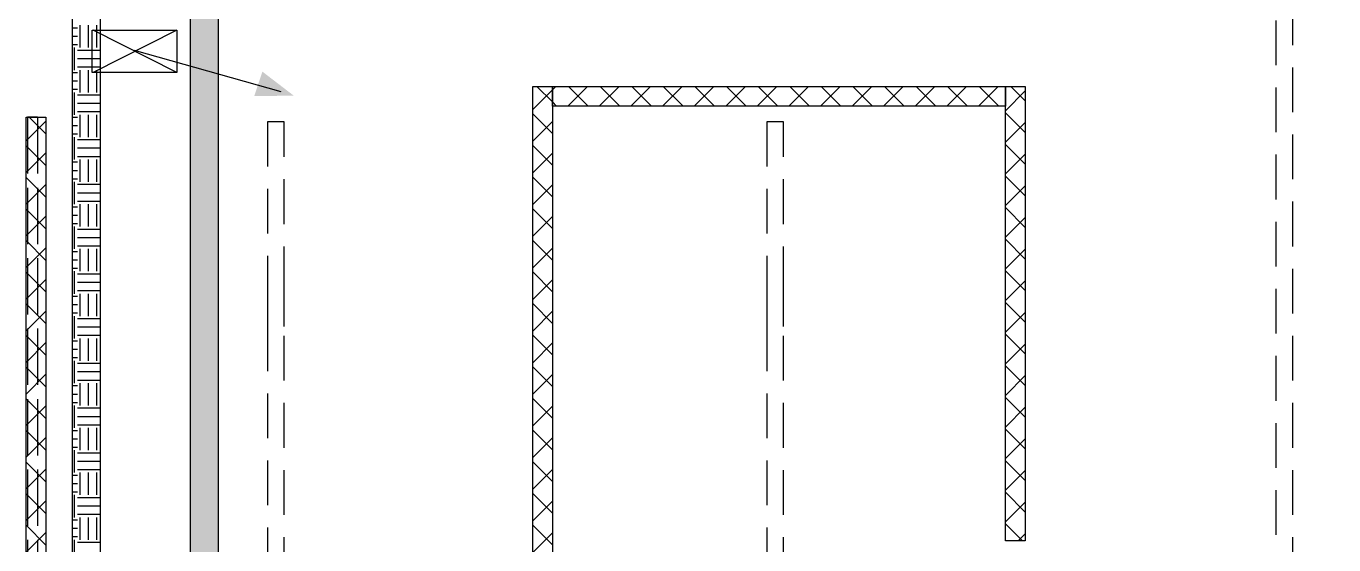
# Model space of a CAD drawing. Header units: millimetres. Extents: x -3262 to 113612, y 0 to 217318.
# Drawn here: x 47927 to 57220, y 56815 to 60496 of the extents above; entities that cross this region are included whole.
import ezdxf

# ---------------------------------------------------------------- set-up
doc = ezdxf.new("R2010")
doc.units = ezdxf.units.MM
doc.header["$LTSCALE"] = 100
doc.linetypes.add('E_GOOT3', pattern=[5, 4, -1])
doc.linetypes.add('HIDDEN2', pattern=[4.7625, 3.175, -1.5875])
for name, color, linetype in [('ByLayer', 2, 'Continuous'), ('EL6131--_ENERGIEBEDR (1996)', 2, 'Continuous'), ('EL6131--_GEBOUWINST (1996)', 2, 'Continuous'), ('EL6131--_KG_D', 3, 'Continuous'), ('EL6131--_WG', 3, 'Continuous')]:
    doc.layers.add(name, color=color, linetype=linetype)
doc.styles.add('CofelyArial', font='arial.ttf')

# ---------------------------------------------------------------- blocks, each defined once
blk = doc.blocks.new('NV-1')
at = {"layer": 'ByLayer'}
for p, q in [((0, 4), (7.91, 0)), ((0, 0), (7.91, 4))]:
    blk.add_line(p, q, dxfattribs=at)
blk.add_lwpolyline([(0, 0), (8, 0), (8, 4), (0, 4)], close=True, dxfattribs=at)
blk = doc.blocks.new('PIJL-UIT')
at = {"layer": 'ByLayer', "color": 2}
blk.add_line((0, 0), (2.92, 10.41), dxfattribs=at)
blk.add_solid([(3.228, 11.35), (1.515, 9.111), (3.239, 8.536)], dxfattribs=at)
blk = doc.blocks.new('*X52')
at = {"color": 0}
for p, q in [((37898.957269, 26449.130715), (38038.957269, 26589.130715)), ((38208.713357, 26449.130715), (38068.713357, 26589.130715)), ((38123.463672, 26449.130715), (38263.463672, 26589.130715)), ((38433.21976, 26449.130715), (38293.21976, 26589.130715)), ((38347.970075, 26449.130715), (38487.970075, 26589.130715)), ((38657.726163, 26449.130715), (38517.726163, 26589.130715)), ((38572.476478, 26449.130715), (38712.476478, 26589.130715)), ((38882.232566, 26449.130715), (38742.232566, 26589.130715)), ((38796.982881, 26449.130715), (38936.982881, 26589.130715)), ((39106.738969, 26449.130715), (38966.738969, 26589.130715)), ((39021.489285, 26449.130715), (39161.489285, 26589.130715)), ((39331.245372, 26449.130715), (39191.245372, 26589.130715)), ((39245.995688, 26449.130715), (39385.995688, 26589.130715)), ((39555.751775, 26449.130715), (39415.751775, 26589.130715)), ((39470.502091, 26449.130715), (39610.502091, 26589.130715)), ((39780.258178, 26449.130715), (39640.258178, 26589.130715)), ((39695.008494, 26449.130715), (39835.008494, 26589.130715)), ((40004.764581, 26449.130715), (39864.764581, 26589.130715)), ((39919.514897, 26449.130715), (40059.514897, 26589.130715)), ((40229.270984, 26449.130715), (40089.270984, 26589.130715)), ((40144.0213, 26449.130715), (40284.0213, 26589.130715)), ((40453.777387, 26449.130715), (40313.777387, 26589.130715)), ((40368.527703, 26449.130715), (40508.527703, 26589.130715)), ((40678.28379, 26449.130715), (40538.28379, 26589.130715)), ((40593.034106, 26449.130715), (40733.034106, 26589.130715)), ((40902.790193, 26449.130715), (40762.790193, 26589.130715)), ((40817.540509, 26449.130715), (40957.540509, 26589.130715)), ((41127.296596, 26449.130715), (40987.296596, 26589.130715)), ((41042.046912, 26449.130715), (41182.046912, 26589.130715)), ((41351.802999, 26449.130715), (41211.802999, 26589.130715)), ((41266.553315, 26449.130715), (41406.553315, 26589.130715)), ((41576.309402, 26449.130715), (41436.309402, 26589.130715)), ((41491.059718, 26449.130715), (41631.059718, 26589.130715)), ((41800.815805, 26449.130715), (41660.815805, 26589.130715)), ((41715.566121, 26449.130715), (41855.566121, 26589.130715)), ((42025.322208, 26449.130715), (41885.322208, 26589.130715)), ((41940.072524, 26449.130715), (42080.072524, 26589.130715)), ((42249.828611, 26449.130715), (42109.828611, 26589.130715)), ((42164.578927, 26449.130715), (42304.578927, 26589.130715)), ((42474.335014, 26449.130715), (42334.335014, 26589.130715)), ((42389.08533, 26449.130715), (42529.08533, 26589.130715)), ((42698.841417, 26449.130715), (42558.841417, 26589.130715)), ((42613.591733, 26449.130715), (42753.591733, 26589.130715)), ((42923.34782, 26449.130715), (42783.34782, 26589.130715)), ((42838.098136, 26449.130715), (42978.098136, 26589.130715)), ((43147.854223, 26449.130715), (43007.854223, 26589.130715)), ((43062.604539, 26449.130715), (43202.604539, 26589.130715)), ((43372.360626, 26449.130715), (43232.360626, 26589.130715)), ((43287.110942, 26449.130715), (43427.110942, 26589.130715)), ((43596.867029, 26449.130715), (43456.867029, 26589.130715)), ((43511.617345, 26449.130715), (43651.617345, 26589.130715)), ((43821.373432, 26449.130715), (43681.373432, 26589.130715)), ((43736.123748, 26449.130715), (43876.123748, 26589.130715)), ((44045.879835, 26449.130715), (43905.879835, 26589.130715)), ((43960.630151, 26449.130715), (44100.630151, 26589.130715)), ((44270.386238, 26449.130715), (44130.386238, 26589.130715)), ((44185.136554, 26449.130715), (44325.136554, 26589.130715)), ((44494.892641, 26449.130715), (44354.892641, 26589.130715)), ((44409.642957, 26449.130715), (44549.642957, 26589.130715)), ((44719.399044, 26449.130715), (44579.399044, 26589.130715)), ((44634.14936, 26449.130715), (44774.14936, 26589.130715)), ((44943.905447, 26449.130715), (44803.905447, 26589.130715)), ((37984.206954, 26449.130715), (37864.068092, 26569.269576)), ((44858.655763, 26449.130715), (44968.342437, 26558.817389))]:
    blk.add_line(p, q, dxfattribs=at)
blk = doc.blocks.new('*X54')
at = {"color": 0}
for p, q in [((41743.342437, 23109.310985), (41863.162166, 23229.130715)), ((42017.726163, 23089.130715), (41877.726163, 23229.130715)), ((41947.668569, 23089.130715), (42087.668569, 23229.130715)), ((42242.232566, 23089.130715), (42102.232566, 23229.130715)), ((42172.174972, 23089.130715), (42312.174972, 23229.130715)), ((42466.738969, 23089.130715), (42326.738969, 23229.130715)), ((42396.681375, 23089.130715), (42536.681375, 23229.130715)), ((42691.245372, 23089.130715), (42551.245372, 23229.130715)), ((42621.187778, 23089.130715), (42761.187778, 23229.130715)), ((42915.751775, 23089.130715), (42775.751775, 23229.130715)), ((42845.694181, 23089.130715), (42985.694181, 23229.130715)), ((43140.258178, 23089.130715), (43000.258178, 23229.130715)), ((43070.200584, 23089.130715), (43210.200584, 23229.130715)), ((43364.764581, 23089.130715), (43224.764581, 23229.130715)), ((43294.706987, 23089.130715), (43434.706987, 23229.130715)), ((43589.270984, 23089.130715), (43449.270984, 23229.130715)), ((43519.21339, 23089.130715), (43659.21339, 23229.130715)), ((43813.777387, 23089.130715), (43673.777387, 23229.130715)), ((43743.719793, 23089.130715), (43883.719793, 23229.130715)), ((44038.28379, 23089.130715), (43898.28379, 23229.130715)), ((43968.226196, 23089.130715), (44108.226196, 23229.130715)), ((44262.790193, 23089.130715), (44122.790193, 23229.130715)), ((44192.7326, 23089.130715), (44332.7326, 23229.130715)), ((44487.296596, 23089.130715), (44347.296596, 23229.130715)), ((44417.239003, 23089.130715), (44557.239003, 23229.130715)), ((44711.802999, 23089.130715), (44571.802999, 23229.130715)), ((44641.745406, 23089.130715), (44781.745406, 23229.130715)), ((44936.309402, 23089.130715), (44796.309402, 23229.130715)), ((44866.251809, 23089.130715), (44968.342437, 23191.221343)), ((41793.21976, 23089.130715), (41743.342437, 23139.008038))]:
    blk.add_line(p, q, dxfattribs=at)
blk = doc.blocks.new('*X55')
at = {"color": 0}
for p, q in [((44828.342437, 26418.817389), (44858.655763, 26449.130715)), ((44968.342437, 26424.693726), (44943.905447, 26449.130715)), ((44968.342437, 26200.187323), (44828.342437, 26340.187323)), ((44828.342437, 26194.310985), (44968.342437, 26334.310985)), ((44968.342437, 25975.68092), (44828.342437, 26115.68092)), ((44828.342437, 25969.804582), (44968.342437, 26109.804582)), ((44968.342437, 25751.174517), (44828.342437, 25891.174517)), ((44828.342437, 25745.298179), (44968.342437, 25885.298179)), ((44968.342437, 25526.668114), (44828.342437, 25666.668114)), ((44828.342437, 25520.791776), (44968.342437, 25660.791776)), ((44968.342437, 25302.161711), (44828.342437, 25442.161711)), ((44828.342437, 25296.285373), (44968.342437, 25436.285373)), ((44968.342437, 25077.655308), (44828.342437, 25217.655308)), ((44828.342437, 25071.77897), (44968.342437, 25211.77897)), ((44968.342437, 24853.148905), (44828.342437, 24993.148905)), ((44828.342437, 24847.272567), (44968.342437, 24987.272567)), ((44968.342437, 24628.642502), (44828.342437, 24768.642502)), ((44828.342437, 24622.766164), (44968.342437, 24762.766164)), ((44968.342437, 24404.136099), (44828.342437, 24544.136099)), ((44828.342437, 24398.259761), (44968.342437, 24538.259761)), ((44968.342437, 24179.629696), (44828.342437, 24319.629696)), ((44828.342437, 24173.753358), (44968.342437, 24313.753358)), ((44968.342437, 23955.123292), (44828.342437, 24095.123292)), ((44828.342437, 23949.246955), (44968.342437, 24089.246955)), ((44968.342437, 23730.616889), (44828.342437, 23870.616889)), ((44828.342437, 23724.740552), (44968.342437, 23864.740552)), ((44968.342437, 23506.110486), (44828.342437, 23646.110486)), ((44828.342437, 23500.234149), (44968.342437, 23640.234149)), ((44968.342437, 23281.604083), (44828.342437, 23421.604083)), ((44828.342437, 23275.727746), (44968.342437, 23415.727746))]:
    blk.add_line(p, q, dxfattribs=at)
blk = doc.blocks.new('*X56')
at = {"color": 0}
for p, q in [((38210.815805, 30039.130715), (38086.717175, 30163.229345)), ((38121.361224, 30039.130715), (38261.361224, 30179.130715)), ((38435.322208, 30039.130715), (38295.322208, 30179.130715)), ((38345.867627, 30039.130715), (38485.867627, 30179.130715)), ((38659.828611, 30039.130715), (38519.828611, 30179.130715)), ((38570.37403, 30039.130715), (38710.37403, 30179.130715)), ((38884.335014, 30039.130715), (38744.335014, 30179.130715)), ((38794.880433, 30039.130715), (38934.880433, 30179.130715)), ((39108.841417, 30039.130715), (38968.841417, 30179.130715)), ((39019.386836, 30039.130715), (39159.386836, 30179.130715)), ((39333.34782, 30039.130715), (39193.34782, 30179.130715)), ((39243.893239, 30039.130715), (39383.893239, 30179.130715)), ((39557.854223, 30039.130715), (39417.854223, 30179.130715)), ((39468.399642, 30039.130715), (39608.399642, 30179.130715)), ((39782.360626, 30039.130715), (39642.360626, 30179.130715)), ((39692.906045, 30039.130715), (39832.906045, 30179.130715)), ((40006.867029, 30039.130715), (39866.867029, 30179.130715)), ((39917.412448, 30039.130715), (40057.412448, 30179.130715)), ((40231.373432, 30039.130715), (40091.373432, 30179.130715)), ((40141.918851, 30039.130715), (40281.918851, 30179.130715)), ((40455.879835, 30039.130715), (40315.879835, 30179.130715)), ((40366.425254, 30039.130715), (40506.425254, 30179.130715)), ((40680.386238, 30039.130715), (40540.386238, 30179.130715)), ((40590.931657, 30039.130715), (40730.931657, 30179.130715)), ((40904.892641, 30039.130715), (40764.892641, 30179.130715)), ((40815.43806, 30039.130715), (40955.43806, 30179.130715)), ((41129.399044, 30039.130715), (40989.399044, 30179.130715)), ((41039.944463, 30039.130715), (41179.944463, 30179.130715)), ((41353.905447, 30039.130715), (41213.905447, 30179.130715)), ((41264.450866, 30039.130715), (41404.450866, 30179.130715)), ((41578.411851, 30039.130715), (41438.411851, 30179.130715)), ((41488.957269, 30039.130715), (41628.957269, 30179.130715)), ((41802.918254, 30039.130715), (41662.918254, 30179.130715)), ((41713.463672, 30039.130715), (41853.463672, 30179.130715)), ((42027.424657, 30039.130715), (41887.424657, 30179.130715)), ((41937.970075, 30039.130715), (42077.970075, 30179.130715)), ((42251.93106, 30039.130715), (42111.93106, 30179.130715)), ((42162.476478, 30039.130715), (42302.476478, 30179.130715)), ((42476.437463, 30039.130715), (42336.437463, 30179.130715)), ((42386.982881, 30039.130715), (42526.982881, 30179.130715)), ((42700.943866, 30039.130715), (42560.943866, 30179.130715)), ((42611.489285, 30039.130715), (42751.489285, 30179.130715)), ((42925.450269, 30039.130715), (42785.450269, 30179.130715)), ((42835.995688, 30039.130715), (42975.995688, 30179.130715)), ((43149.956672, 30039.130715), (43009.956672, 30179.130715)), ((43060.502091, 30039.130715), (43200.502091, 30179.130715)), ((43374.463075, 30039.130715), (43234.463075, 30179.130715)), ((43285.008494, 30039.130715), (43425.008494, 30179.130715)), ((43598.969478, 30039.130715), (43458.969478, 30179.130715)), ((43509.514897, 30039.130715), (43649.514897, 30179.130715)), ((43823.475881, 30039.130715), (43683.475881, 30179.130715)), ((43734.0213, 30039.130715), (43874.0213, 30179.130715)), ((44047.982284, 30039.130715), (43907.982284, 30179.130715)), ((43958.527703, 30039.130715), (44098.527703, 30179.130715)), ((44272.488687, 30039.130715), (44132.488687, 30179.130715)), ((44183.034106, 30039.130715), (44323.034106, 30179.130715)), ((44496.99509, 30039.130715), (44356.99509, 30179.130715)), ((44407.540509, 30039.130715), (44547.540509, 30179.130715)), ((44721.501493, 30039.130715), (44581.501493, 30179.130715)), ((44632.046912, 30039.130715), (44749.967699, 30157.051502))]:
    blk.add_line(p, q, dxfattribs=at)
blk = doc.blocks.new('*X151')
at = {"color": 0}
for p, q in [((41592.5, 29845), (41751.25, 29845)), ((41771.09375, 29825.15625), (41771.09375, 29861.649382)), ((41830.625, 29825.15625), (41830.625, 29861.649382)), ((41890.15625, 29825.15625), (41890.15625, 29861.649382)), ((41910, 29845), (42068.75, 29845)), ((42088.59375, 29825.15625), (42088.59375, 29861.649382)), ((42148.125, 29825.15625), (42148.125, 29861.649382)), ((42207.65625, 29825.15625), (42207.65625, 29861.649382)), ((42227.5, 29845), (42386.25, 29845)), ((42406.09375, 29825.15625), (42406.09375, 29861.649382)), ((42465.625, 29825.15625), (42465.625, 29861.649382)), ((42525.15625, 29825.15625), (42525.15625, 29861.649382)), ((42545, 29845), (42703.75, 29845)), ((42723.59375, 29825.15625), (42723.59375, 29861.649382)), ((42783.125, 29825.15625), (42783.125, 29861.649382)), ((42842.65625, 29825.15625), (42842.65625, 29861.649382)), ((42862.5, 29845), (43021.25, 29845)), ((43041.09375, 29825.15625), (43041.09375, 29861.649382)), ((43100.625, 29825.15625), (43100.625, 29861.649382)), ((43160.15625, 29825.15625), (43160.15625, 29861.649382)), ((43180, 29845), (43338.75, 29845)), ((43358.59375, 29825.15625), (43358.59375, 29861.649382)), ((43418.125, 29825.15625), (43418.125, 29861.649382)), ((43477.65625, 29825.15625), (43477.65625, 29861.649382)), ((43497.5, 29845), (43656.25, 29845)), ((43676.09375, 29825.15625), (43676.09375, 29861.649382)), ((43735.625, 29825.15625), (43735.625, 29861.649382)), ((43795.15625, 29825.15625), (43795.15625, 29861.649382)), ((43815, 29845), (43973.75, 29845)), ((43993.59375, 29825.15625), (43993.59375, 29861.649382)), ((44053.125, 29825.15625), (44053.125, 29861.649382)), ((44112.65625, 29825.15625), (44112.65625, 29861.649382)), ((44132.5, 29845), (44291.25, 29845)), ((44311.09375, 29825.15625), (44311.09375, 29861.649382)), ((44370.625, 29825.15625), (44370.625, 29861.649382)), ((44430.15625, 29825.15625), (44430.15625, 29861.649382)), ((44450, 29845), (44608.75, 29845)), ((44628.59375, 29825.15625), (44628.59375, 29861.649382)), ((44688.125, 29825.15625), (44688.125, 29861.649382)), ((44747.65625, 29825.15625), (44747.65625, 29861.649382)), ((44767.5, 29845), (44926.25, 29845)), ((44946.09375, 29825.15625), (44946.09375, 29861.649382)), ((45005.625, 29825.15625), (45005.625, 29861.649382)), ((45065.15625, 29825.15625), (45065.15625, 29861.649382)), ((45085, 29845), (45243.75, 29845)), ((45263.59375, 29825.15625), (45263.59375, 29861.649382)), ((45323.125, 29825.15625), (45323.125, 29861.649382)), ((45382.65625, 29825.15625), (45382.65625, 29861.649382)), ((41731.40625, 29666.40625), (41731.40625, 29825.15625)), ((41751.25, 29805.3125), (41910, 29805.3125)), ((41751.25, 29745.78125), (41910, 29745.78125)), ((41929.84375, 29666.40625), (41929.84375, 29825.15625)), ((41989.375, 29666.40625), (41989.375, 29825.15625)), ((42048.90625, 29666.40625), (42048.90625, 29825.15625)), ((42068.75, 29805.3125), (42227.5, 29805.3125)), ((42068.75, 29745.78125), (42227.5, 29745.78125)), ((42247.34375, 29666.40625), (42247.34375, 29825.15625)), ((42306.875, 29666.40625), (42306.875, 29825.15625)), ((42366.40625, 29666.40625), (42366.40625, 29825.15625)), ((42386.25, 29805.3125), (42545, 29805.3125)), ((42386.25, 29745.78125), (42545, 29745.78125)), ((42564.84375, 29666.40625), (42564.84375, 29825.15625)), ((42624.375, 29666.40625), (42624.375, 29825.15625)), ((42683.90625, 29666.40625), (42683.90625, 29825.15625)), ((42703.75, 29805.3125), (42862.5, 29805.3125)), ((42703.75, 29745.78125), (42862.5, 29745.78125)), ((42882.34375, 29666.40625), (42882.34375, 29825.15625)), ((42941.875, 29666.40625), (42941.875, 29825.15625)), ((43001.40625, 29666.40625), (43001.40625, 29825.15625)), ((43021.25, 29805.3125), (43180, 29805.3125)), ((43021.25, 29745.78125), (43180, 29745.78125)), ((43199.84375, 29666.40625), (43199.84375, 29825.15625)), ((43259.375, 29666.40625), (43259.375, 29825.15625)), ((43318.90625, 29666.40625), (43318.90625, 29825.15625)), ((43338.75, 29805.3125), (43497.5, 29805.3125)), ((43338.75, 29745.78125), (43497.5, 29745.78125)), ((43517.34375, 29666.40625), (43517.34375, 29825.15625)), ((43576.875, 29666.40625), (43576.875, 29825.15625)), ((43636.40625, 29666.40625), (43636.40625, 29825.15625)), ((43656.25, 29805.3125), (43815, 29805.3125)), ((43656.25, 29745.78125), (43815, 29745.78125)), ((43834.84375, 29666.40625), (43834.84375, 29825.15625)), ((43894.375, 29666.40625), (43894.375, 29825.15625)), ((43953.90625, 29666.40625), (43953.90625, 29825.15625)), ((43973.75, 29805.3125), (44132.5, 29805.3125)), ((43973.75, 29745.78125), (44132.5, 29745.78125)), ((44152.34375, 29666.40625), (44152.34375, 29825.15625)), ((44211.875, 29666.40625), (44211.875, 29825.15625)), ((44271.40625, 29666.40625), (44271.40625, 29825.15625)), ((44291.25, 29805.3125), (44450, 29805.3125)), ((44291.25, 29745.78125), (44450, 29745.78125)), ((44469.84375, 29666.40625), (44469.84375, 29825.15625)), ((44529.375, 29666.40625), (44529.375, 29825.15625)), ((44588.90625, 29666.40625), (44588.90625, 29825.15625)), ((44608.75, 29805.3125), (44767.5, 29805.3125)), ((44608.75, 29745.78125), (44767.5, 29745.78125)), ((44787.34375, 29666.40625), (44787.34375, 29825.15625)), ((44846.875, 29666.40625), (44846.875, 29825.15625)), ((44906.40625, 29666.40625), (44906.40625, 29825.15625)), ((44926.25, 29805.3125), (45085, 29805.3125)), ((44926.25, 29745.78125), (45085, 29745.78125)), ((45104.84375, 29666.40625), (45104.84375, 29825.15625)), ((45164.375, 29666.40625), (45164.375, 29825.15625)), ((45223.90625, 29666.40625), (45223.90625, 29825.15625)), ((45243.75, 29805.3125), (45402.5, 29805.3125)), ((45243.75, 29745.78125), (45402.5, 29745.78125)), ((41751.25, 29686.25), (41910, 29686.25)), ((41771.09375, 29661.649382), (41771.09375, 29666.40625)), ((41830.625, 29661.649382), (41830.625, 29666.40625)), ((41890.15625, 29661.649382), (41890.15625, 29666.40625)), ((42068.75, 29686.25), (42227.5, 29686.25)), ((42088.59375, 29661.649382), (42088.59375, 29666.40625)), ((42148.125, 29661.649382), (42148.125, 29666.40625)), ((42207.65625, 29661.649382), (42207.65625, 29666.40625)), ((42386.25, 29686.25), (42545, 29686.25)), ((42406.09375, 29661.649382), (42406.09375, 29666.40625)), ((42465.625, 29661.649382), (42465.625, 29666.40625)), ((42525.15625, 29661.649382), (42525.15625, 29666.40625)), ((42703.75, 29686.25), (42862.5, 29686.25)), ((42723.59375, 29661.649382), (42723.59375, 29666.40625)), ((42783.125, 29661.649382), (42783.125, 29666.40625)), ((42842.65625, 29661.649382), (42842.65625, 29666.40625)), ((43021.25, 29686.25), (43180, 29686.25)), ((43041.09375, 29661.649382), (43041.09375, 29666.40625)), ((43100.625, 29661.649382), (43100.625, 29666.40625)), ((43160.15625, 29661.649382), (43160.15625, 29666.40625)), ((43338.75, 29686.25), (43497.5, 29686.25)), ((43358.59375, 29661.649382), (43358.59375, 29666.40625)), ((43418.125, 29661.649382), (43418.125, 29666.40625)), ((43477.65625, 29661.649382), (43477.65625, 29666.40625)), ((43656.25, 29686.25), (43815, 29686.25)), ((43676.09375, 29661.649382), (43676.09375, 29666.40625)), ((43735.625, 29661.649382), (43735.625, 29666.40625)), ((43795.15625, 29661.649382), (43795.15625, 29666.40625)), ((43973.75, 29686.25), (44132.5, 29686.25)), ((43993.59375, 29661.649382), (43993.59375, 29666.40625)), ((44053.125, 29661.649382), (44053.125, 29666.40625)), ((44112.65625, 29661.649382), (44112.65625, 29666.40625)), ((44291.25, 29686.25), (44450, 29686.25)), ((44311.09375, 29661.649382), (44311.09375, 29666.40625)), ((44370.625, 29661.649382), (44370.625, 29666.40625)), ((44430.15625, 29661.649382), (44430.15625, 29666.40625)), ((44608.75, 29686.25), (44767.5, 29686.25)), ((44628.59375, 29661.649382), (44628.59375, 29666.40625)), ((44688.125, 29661.649382), (44688.125, 29666.40625)), ((44747.65625, 29661.649382), (44747.65625, 29666.40625)), ((44926.25, 29686.25), (45085, 29686.25)), ((44946.09375, 29661.649382), (44946.09375, 29666.40625)), ((45005.625, 29661.649382), (45005.625, 29666.40625)), ((45065.15625, 29661.649382), (45065.15625, 29666.40625)), ((45243.75, 29686.25), (45402.5, 29686.25)), ((45263.59375, 29661.649382), (45263.59375, 29666.40625)), ((45323.125, 29661.649382), (45323.125, 29666.40625)), ((45382.65625, 29661.649382), (45382.65625, 29666.40625))]:
    blk.add_line(p, q, dxfattribs=at)
blk = doc.blocks.new('*U162')
at = {"color": 0, "linetype": 'Continuous'}
for p, q in [((0, 100, -2730), (50118.9, 100, -2730)), ((0, -100, -2730), (50118.9, -100, -2730))]:
    blk.add_line(p, q, dxfattribs=at)
at = {"layer": 'EL6131--_ENERGIEBEDR (1996)', "color": 1, "style": 'CofelyArial'}
for tag in ['CODE', 'SECTIONCODE', 'POSITIONCODE']:
    blk.add_attdef(tag, (49194.4, 20568.7, 2730), '', height=1.8, dxfattribs=at)

msp = doc.modelspace()

# ---------------------------------------------------------------- hatches: boundary and pattern name
at = {"layer": 'EL6131--_ENERGIEBEDR (1996)', "linetype": 'Continuous'}
h = msp.add_hatch(dxfattribs=at)
h.set_pattern_fill('STARS', color=1, scale=25)
h.set_pattern_definition([(0, (-35443.4, -94932.8), (0, 137.48153), [79.375, -79.375]), (60, (-35443.4, -94932.8), (-119.0625, 68.74077), [79.375, -79.375]), (120, (-35403.72, -94864.07), (-119.0625, -68.74077), [79.375, -79.375])])
h.paths.add_polyline_path([(49094.4, 20568.7), (49294.4, 20568.7), (49294.4, 70687.6), (49094.4, 70687.6)])

# ---------------------------------------------------------------- linework, layer by layer
at = {"layer": 'EL6131--_ENERGIEBEDR (1996)', "color": 2, "linetype": 'HIDDEN2'}
for points in [[(56808.4, 62216), (56808.4, 61966), (56808.4, 53218.7), (56928.4, 53218.7), (56928.4, 61966), (56928.4, 62216), (56928.4, 65272.5), (56808.4, 65272.5)], [(49640.9, 58616), (49640.9, 58366), (49640.9, 53218.7), (49760.9, 53218.7), (49760.9, 58366), (49760.9, 58616), (49760.9, 59818.7), (49640.9, 59818.7)], [(53189.4, 58616), (53189.4, 58366), (53189.4, 53218.7), (53309.4, 53218.7), (53309.4, 58366), (53309.4, 58616), (53309.4, 59818.7), (53189.4, 59818.7)]]:
    msp.add_lwpolyline(points, close=True, dxfattribs=at)
at = {"layer": 'EL6131--_ENERGIEBEDR (1996)'}
msp.add_lwpolyline([(48254.1, 62717.5), (48254.1, 62717.5), (48254.1, 53209.3), (61189.7, 53209.3), (61189.7, 53409.3), (48454.1, 53409.3), (48454.1, 62917.5), (48254.1, 62917.5)], close=True, dxfattribs=at)
at = {"layer": 'EL6131--_GEBOUWINST (1996)', "color": 2, "linetype": 'Continuous'}
for points in [[(51526.6, 52964.4), (51526.6, 60068.7), (51666.6, 60068.7), (51666.6, 52964.4)], [(54886.6, 59928.7), (51666.6, 59928.7), (51666.6, 60068.7), (54886.6, 60068.7)], [(54886.6, 56843.7), (54886.6, 60068.7), (55026.6, 60068.7), (55026.6, 56843.7)], [(47926.6, 53187), (47926.6, 59850.3), (48066.6, 59850.3), (48066.6, 53187)]]:
    msp.add_lwpolyline(points, close=True, dxfattribs=at)
at = {"layer": 'EL6131--_WG', "linetype": 'E_GOOT3'}
for p, q in [((47936.6, 59850.3), (47936.6, 53187)), ((48006.6, 59850.3), (47936.6, 59850.3)), ((48006.6, 59850.3), (48006.6, 53187))]:
    msp.add_line(p, q, dxfattribs=at)

# ---------------------------------------------------------------- block references
at = {"layer": 'EL6131--_ENERGIEBEDR (1996)', "color": 1, "linetype": 'Continuous', "rotation": 90}
msp.add_blockref('*X151', (78115.7, 15100.3), dxfattribs=at)
at = {"layer": 'EL6131--_ENERGIEBEDR (1996)', "color": 2, "linetype": 'Continuous', "xscale": -75, "yscale": 75, "zscale": 75}
msp.add_blockref('NV-1', (48996.4, 60168.7), dxfattribs=at)
at = {"layer": 'EL6131--_ENERGIEBEDR (1996)', "color": 1, "linetype": 'Continuous', "xscale": 100, "yscale": 100, "zscale": 100, "rotation": 270}
msp.add_blockref('PIJL-UIT', (48694.5, 60325.4), dxfattribs=at)
at = {"layer": 'EL6131--_GEBOUWINST (1996)', "color": 1, "linetype": 'Continuous', "rotation": 90}
for name, p in [('*X52', (78115.7, 15100.3)), ('*X55', (78115.7, 15100.3)), ('*X54', (78115.7, 15100.3)), ('*X56', (78105.7, 15100.3))]:
    msp.add_blockref(name, p, dxfattribs=at)
at = {"layer": 'EL6131--_KG_D', "linetype": 'Continuous', "rotation": 90.00000000000001}
msp.add_blockref('*U162', (49194.4, 20568.7, 2730), dxfattribs=at)

doc.saveas('drawing.dxf')
